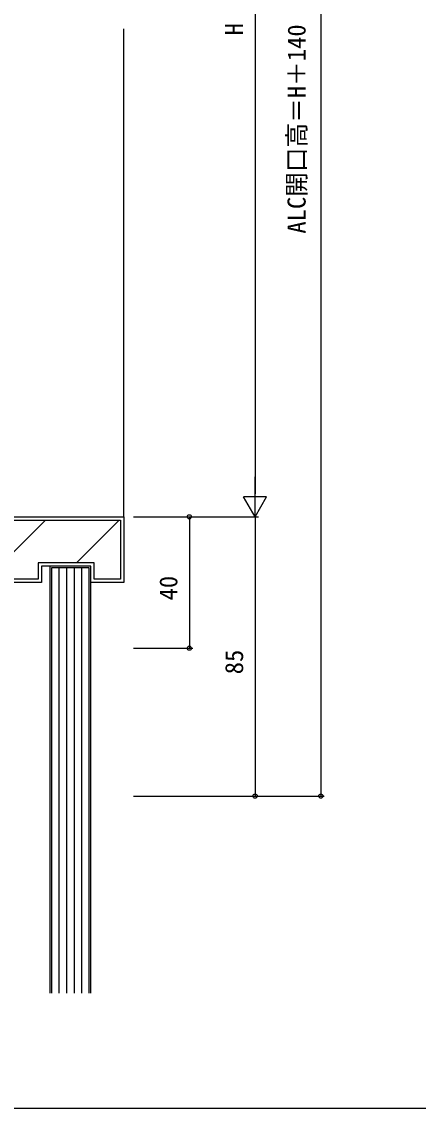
# Model space of a CAD drawing. Units: millimetres, scale not verified. Extents: x -437 to 438, y -344 to 341.
# Drawn here: x -208.2 to -87.6, y -343.7 to -13 of the extents above; entities that cross this region are included whole.
import ezdxf
from ezdxf.enums import TextEntityAlignment as Align

# ---------------------------------------------------------------- set-up
doc = ezdxf.new("R2010")
doc.units = ezdxf.units.MM
doc.header["$LTSCALE"] = 2
for name, color, linetype in [('0-5_YKK_D', 6, 'Continuous'), ('0-6_YKK_ZWAK', 7, 'Continuous'), ('0-7_YSS_K', 3, 'Continuous')]:
    doc.layers.add(name, color=color, linetype=linetype)
doc.styles.add('ＭＳ ゴシック', font='')
doc.styles.get('ＭＳ ゴシック').set_extended_font_data('MS Gothic')

msp = doc.modelspace()

# ---------------------------------------------------------------- linework, layer by layer
at = {"layer": '0-5_YKK_D'}
for p, q in [((-117.214, 191.3), (-117.214, -248.7)), ((-137.214, 129.3), (-137.214, -156.7)), ((-137.214, -163.7), (-137.214, -151.576)), ((-137.214, -163.7), (-140.714, -157.638)), ((-133.714, -157.638), (-140.714, -157.638)), ((-137.214, -163.7), (-133.714, -157.638)), ((-174.214, -163.7), (-136.214, -163.7)), ((-174.214, -163.7), (-156.214, -163.7)), ((-174.214, -163.7), (-136.214, -163.7)), ((-157.214, -163.7), (-157.214, -203.7)), ((-137.214, -163.7), (-137.214, -248.7)), ((-174.214, -203.7), (-156.214, -203.7)), ((-174.214, -248.7), (-116.214, -248.7)), ((-174.214, -248.7), (-136.214, -248.7))]:
    msp.add_line(p, q, dxfattribs=at)
for centre in [(-157.214, -163.7), (-157.214, -203.7), (-137.214, -248.7), (-117.214, -248.7)]:
    msp.add_circle(centre, 0.637, dxfattribs=at)
at = {"layer": '0-6_YKK_ZWAK'}
msp.add_lwpolyline([(-436.8, -343.7), (438.2, -343.7), (438.2, 306.3)], dxfattribs=at)
at = {"layer": '0-7_YSS_K'}
for p, q in [((-177.214, -163.7), (-177.214, -15.201)), ((-219.036, -182.7), (-201.036, -164.7)), ((-191.586, -177.7), (-178.586, -164.7)), ((-196.914, -179.2), (-196.914, -308.7)), ((-194.614, -179.2), (-194.614, -308.7)), ((-192.314, -179.2), (-192.314, -308.7)), ((-190.014, -179.2), (-190.014, -308.7))]:
    msp.add_line(p, q, dxfattribs=at)
for points in [[(-232.214, -183.7), (-232.214, -166.7), (-217.214, -166.7), (-217.214, -163.7), (-177.214, -163.7), (-177.214, -183.7), (-187.214, -183.7), (-187.214, -178.7), (-202.214, -178.7), (-202.214, -183.7)], [(-231.214, -182.7), (-231.214, -167.7), (-216.214, -167.7), (-216.214, -164.7), (-178.214, -164.7), (-178.214, -182.7), (-186.214, -182.7), (-186.214, -177.7), (-203.214, -177.7), (-203.214, -182.7)]]:
    msp.add_lwpolyline(points, close=True, dxfattribs=at)
for points in [[(-187.214, -308.7), (-187.214, -178.7), (-199.714, -178.7), (-199.714, -308.7)], [(-187.714, -308.7), (-187.714, -179.2), (-199.214, -179.2), (-199.214, -308.7)]]:
    msp.add_lwpolyline(points, dxfattribs=at)

# ---------------------------------------------------------------- texts
at = {"layer": '0-5_YKK_D', "style": 'ＭＳ ゴシック'}
for s, p in [('H', (-139.214, -17.194)), ('ALC開口高＝H＋140', (-120.194, -77.535)), ('40', (-159.214, -189.155)), ('85', (-139.214, -211.633))]:
    msp.add_text(s, height=5.499, rotation=90, dxfattribs=at).set_placement(p, align=Align.BOTTOM_LEFT)

doc.saveas('drawing.dxf')
